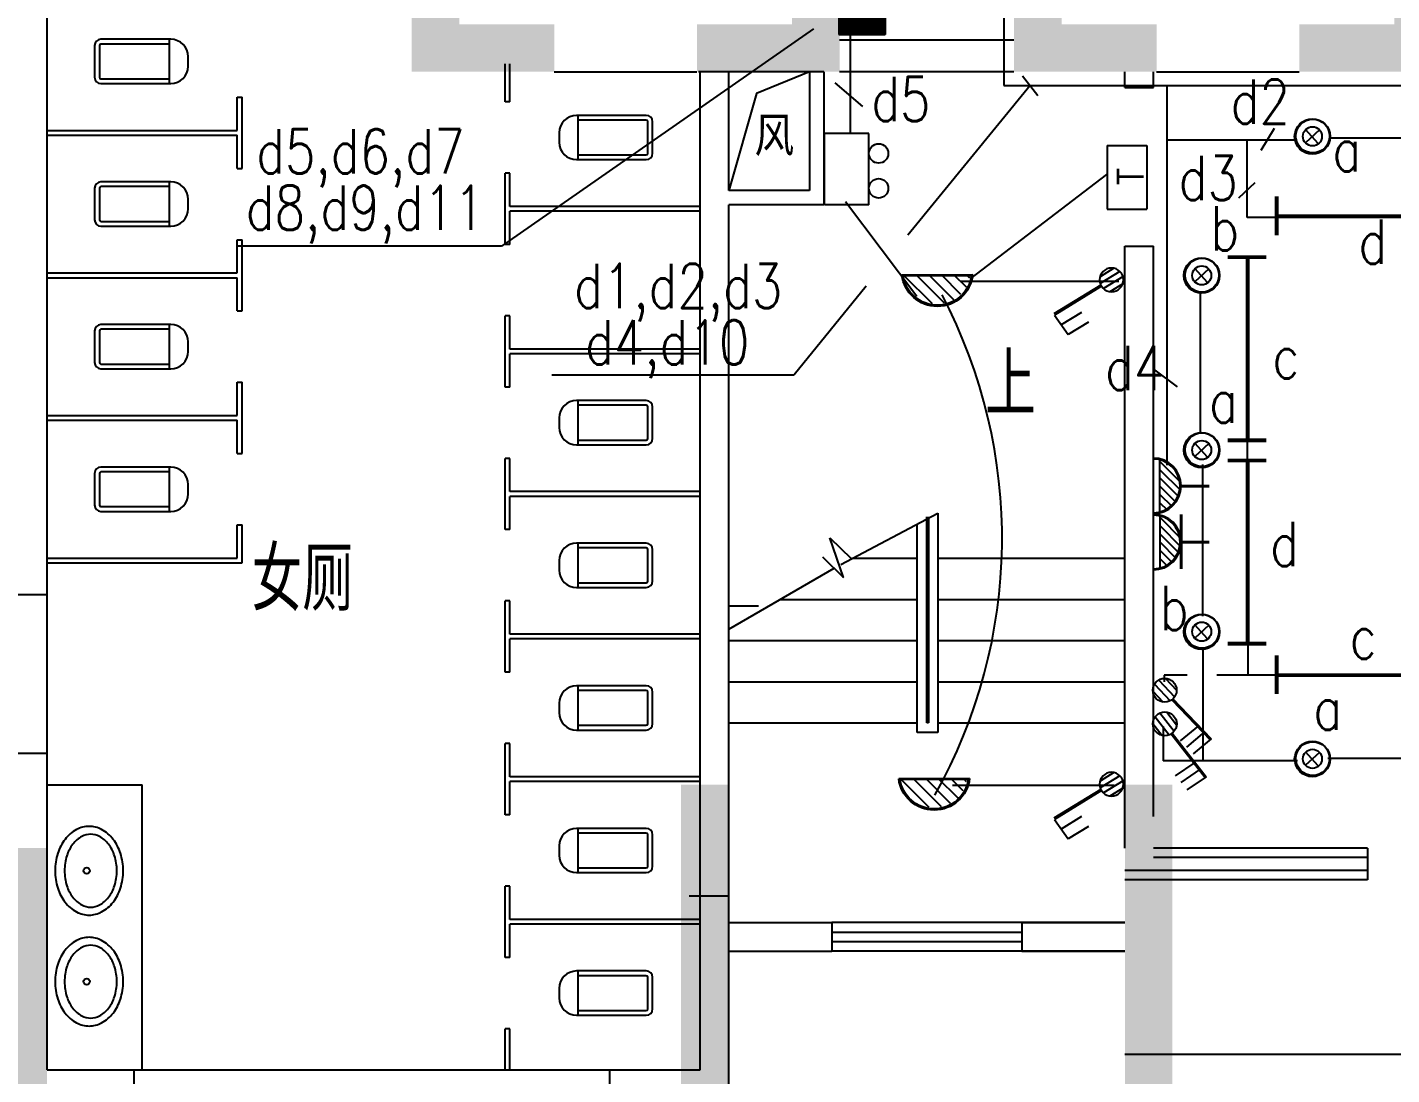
# Model space of a CAD drawing. Extents: x 3476 to 122276, y -94307 to -10307.
# Drawn here: x 40273 to 48881, y -41253 to -34642 of the extents above; entities that cross this region are included whole.
import ezdxf

# ---------------------------------------------------------------- set-up
doc = ezdxf.new("R2010")
doc.units = 0
doc.header["$LTSCALE"] = 1000
doc.header["$MEASUREMENT"] = 0
doc.linetypes.add('DASH', pattern=[0.35, 0.25, -0.1])
doc.layers.get('0').update_dxf_attribs({"linetype": 'CONTINUOUS'})
for name, color, linetype in [('D-1', 4, 'CONTINUOUS'), ('DJ', 4, 'CONTINUOUS'), ('KG1', 4, 'CONTINUOUS'), ('LVTRY', 7, 'CONTINUOUS'), ('STAIR', 7, 'CONTINUOUS'), ('WALL', 7, 'CONTINUOUS'), ('WINDOW', 7, 'CONTINUOUS'), ('WIRE', 1, 'CONTINUOUS'), ('文字', 7, 'CONTINUOUS'), ('柱', 252, 'CONTINUOUS'), ('空调位', 7, 'CONTINUOUS'), ('首层', 7, 'CONTINUOUS')]:
    doc.layers.add(name, color=color, linetype=linetype)
doc.styles.add('_HZTXT', font='txt.shx', dxfattribs={"width": 0.8, "bigfont": 'hztxt.shx'})
doc.styles.add('HZ', font='SIMPLEX.shx', dxfattribs={"width": 0.75, "bigfont": 'hztxt.shx'})
doc.styles.add('HZTXT', font='txt.shx', dxfattribs={"width": 0.5, "bigfont": 'hztxt.shx'})

# ---------------------------------------------------------------- blocks, each defined once
blk = doc.blocks.new('_LV3')
for points in [[(280, -265, 0.12431), (260, -185.8, 0.105707), (198, -113, 0.086941), (110.2, -67.1, 0.077137), (0, -50, 0.077137), (-110.2, -67.1, 0.086941), (-198, -113, 0.105707), (-260, -185.8, 0.12431), (-280, -265, 0.12431), (-260, -344.2, 0.105707), (-198, -417, 0.086941), (-110.2, -462.9, 0.077137), (0, -480, 0.077137), (110.2, -462.9, 0.086941), (198, -417, 0.105707), (260, -344.2, 0.12431)], [(230, -275, 0.12431), (216, -219.5, 0.105707), (167.5, -162.6, 0.086941), (95, -124.7, 0.077137), (0, -110, 0.077137), (-95, -124.7, 0.086941), (-167.5, -162.6, 0.105707), (-216, -219.5, 0.12431), (-230, -275, 0.12431), (-216, -330.5, 0.105707), (-167.5, -387.4, 0.086941), (-95, -425.3, 0.077137), (0, -440, 0.077137), (95, -425.3, 0.086941), (167.5, -387.4, 0.105707), (216, -330.5, 0.12431)]]:
    blk.add_lwpolyline(points, format="xyb", close=True)
blk.add_circle((0, -250), 20)
blk = doc.blocks.new('K2')
at = {"layer": 'D-1'}
for p, q in [((217.1, 592.7), (217.1, 350.4)), ((229, 592.7), (229, 350.4)), ((1373.1, 592.7), (1373.1, 350.4)), ((1385, 592.7), (1385, 350.4)), ((212.6, 481.5), (1385, 481.5)), ((212.6, 469.6), (1385, 469.6))]:
    blk.add_line(p, q, dxfattribs=at)
blk = doc.blocks.new('A$C6C1C6AEE')
at = {"layer": 'DJ', "rotation": 180}
blk.add_blockref('K2', (1385, 592.7), dxfattribs=at)
blk = doc.blocks.new('A$C43FB790F')
at = {"layer": 'D-1'}
for p, q in [((157.6, 153.4), (68, 72.4)), ((148.9, 68.3), (69.3, 156.4))]:
    blk.add_line(p, q, dxfattribs=at)
blk.add_circle((112.3, 112.9), 60.2, dxfattribs=at)
at = {"layer": 'KG1'}
for centre, radius in [((112, 112), 112), ((114.2, 114.5), 106.4)]:
    blk.add_circle(centre, radius, dxfattribs=at)
blk = doc.blocks.new('*X707')
at = {"color": 0}
for p, q in [((-273, -61), (-246, -34)), ((-244, -138), (-140, -34)), ((-198, -198), (-34, -34)), ((-138, -244), (71, -35)), ((-61, -273), (177, -35)), ((41, -277), (283, -36))]:
    blk.add_line(p, q, dxfattribs=at)
blk = doc.blocks.new('K2211')
for p, q in [((-2.94, -0.33), (2.94, -0.35)), ((-2.94, -0.43), (2.94, -0.45))]:
    blk.add_line(p, q)
for radius, start, end in [(2.96, 186.3827, 353.1593), (2.86, 186.615, 352.9271)]:
    blk.add_arc((0, 0), radius, start, end)
at = {"xscale": 0.0098684210526315, "yscale": 0.0098684210526315, "zscale": 0.0098684210526315}
blk.add_blockref('*X707', (0, 0), dxfattribs=at)
blk = doc.blocks.new('吸顶灯')
at = {"layer": 'DJ', "xscale": -76.03200000000001, "yscale": 76.03200000000001, "zscale": 76.03200000000001}
blk.add_blockref('K2211', (-108.6, 374.2), dxfattribs=at)
blk = doc.blocks.new('应急灯')
at = {"layer": 'DJ'}
for p, q in [((-42.4, 626.9), (-42.4, 177.7)), ((-42.4, 626.9), (238.4, 626.9)), ((238.4, 626.9), (238.4, 177.7)), ((-42.4, 177.7), (238.4, 177.7))]:
    blk.add_line(p, q, dxfattribs=at)
for centre in [(-103.4, 523.9), (-103.4, 303.6)]:
    blk.add_circle(centre, 61.2, dxfattribs=at)
blk = doc.blocks.new('*X715')
at = {"color": 0}
for p, q in [((-100, 254), (-4, 350)), ((-85, 198), (52, 335)), ((-49, 163), (87, 299)), ((9, 150), (100, 241))]:
    blk.add_line(p, q, dxfattribs=at)
blk = doc.blocks.new('K2361')
for p, q in [((0.63, 1.76), (3.86, 4.99)), ((0.7, 1.68), (3.94, 4.92)), ((3.94, 4.92), (5.24, 3.43))]:
    blk.add_line(p, q)
blk.add_circle((0, 0.99), 0.987)
at = {"xscale": 0.0098684210526315, "yscale": 0.0098684210526315, "zscale": 0.0098684210526315}
blk.add_blockref('*X715', (0, -1.48), dxfattribs=at)
blk = doc.blocks.new('开关E')
at = {"layer": 'DJ'}
for p, q in [((-199.2, 218.4), (-305.3, 112.3)), ((-149.6, 161.7), (-255.7, 55.6))]:
    blk.add_line(p, q, dxfattribs=at)
at = {"layer": 'DJ', "xscale": 76.142592, "yscale": 76.142592, "zscale": 76.142592, "rotation": 180}
blk.add_blockref('K2361', (93.5, 373.7), dxfattribs=at)
blk = doc.blocks.new('A$C6A941900')
at = {"layer": 'DJ'}
for p, q in [((749, 468), (0, 468)), ((0, 468), (0, 0)), ((749, 468), (749, 0)), ((749, 0), (0, 0))]:
    blk.add_line(p, q, dxfattribs=at)
at = {"layer": 'DJ', "style": 'HZ'}
blk.add_text('T', height=300, dxfattribs=at).set_placement((282, 38))
blk = doc.blocks.new('A$C31044D78')
at = {"layer": 'WIRE', "xscale": 0.5355, "yscale": 0.5355, "zscale": 0.5355}
blk.add_blockref('A$C6A941900', (0, 0), dxfattribs=at)
blk = doc.blocks.new('*X710')
at = {"color": 0}
for p, q in [((-263, -529), (-33, -299)), ((-229, -406), (-188, -365)), ((-175, -529), (53, -301)), ((-87, -529), (121, -321)), ((2, -529), (178, -353)), ((90, -529), (224, -394)), ((179, -529), (262, -445)), ((267, -529), (289, -507))]:
    blk.add_line(p, q, dxfattribs=at)
blk = doc.blocks.new('K2303')
for p, q in [((-0.03, -2.63), (-0.03, 0.03)), ((0.07, -2.63), (0.07, 0.03)), ((-2.57, -4.69), (2.62, -4.69))]:
    blk.add_line(p, q)
for radius in [2.66, 2.56]:
    blk.add_arc((0.02, -5.3), radius, 0, 180)
at = {"xscale": 0.00888157894736835, "yscale": 0.00888157894736835, "zscale": 0.00888157894736835}
blk.add_blockref('*X710', (0, 0), dxfattribs=at)
blk = doc.blocks.new('*X712')
at = {"color": 0}
for p, q in [((-263, -529), (-33, -299)), ((-229, -406), (-188, -365)), ((-175, -529), (53, -301)), ((-87, -529), (121, -321)), ((2, -529), (178, -353)), ((90, -529), (224, -394)), ((179, -529), (262, -445)), ((267, -529), (289, -507))]:
    blk.add_line(p, q, dxfattribs=at)
blk = doc.blocks.new('K2307')
for p, q in [((-0.03, -2.63), (-0.03, 0.03)), ((0.07, -2.63), (0.07, 0.03)), ((-2.62, -2.6), (2.57, -2.6)), ((-2.62, -2.7), (2.57, -2.7)), ((-2.57, -4.69), (2.62, -4.69))]:
    blk.add_line(p, q)
for radius in [2.66, 2.56]:
    blk.add_arc((0.02, -5.3), radius, 0, 180)
at = {"xscale": 0.00888157894736835, "yscale": 0.00888157894736835, "zscale": 0.00888157894736835}
blk.add_blockref('*X712', (0, 0), dxfattribs=at)
blk = doc.blocks.new('插座')
at = {"layer": 'DJ', "xscale": 66.096, "yscale": 66.096, "zscale": 66.096, "rotation": 270}
for name, p in [('K2303', (-175.4, 269.9)), ('K2307', (-174.7, -84.1))]:
    blk.add_blockref(name, p, dxfattribs=at)
blk = doc.blocks.new('*X743')
at = {"color": 0}
for p, q in [((42.1112, 32.9931), (42.3612, 33.2431)), ((42.1113, 32.9949), (42.3594, 33.2431)), ((42.1113, 32.9967), (42.3577, 33.2431)), ((42.1113, 32.9984), (42.3559, 33.2431)), ((42.1113, 33.0002), (42.3541, 33.2431)), ((42.1113, 33.002), (42.3524, 33.2431)), ((42.1113, 33.0037), (42.3506, 33.2431)), ((42.1113, 33.0055), (42.3488, 33.2431)), ((42.1113, 33.0073), (42.3471, 33.2431)), ((42.1113, 33.009), (42.3453, 33.2431)), ((42.1113, 33.0108), (42.3435, 33.2431)), ((42.1113, 33.0126), (42.3418, 33.2431)), ((42.1113, 33.0143), (42.34, 33.2431)), ((42.1113, 33.0161), (42.3382, 33.2431)), ((42.1113, 33.0179), (42.3365, 33.2431)), ((42.1113, 33.0196), (42.3347, 33.2431)), ((42.1113, 33.0214), (42.3329, 33.2431)), ((42.1113, 33.0232), (42.3312, 33.2431)), ((42.1113, 33.0249), (42.3294, 33.2431)), ((42.1113, 33.0267), (42.3276, 33.2431)), ((42.1113, 33.0285), (42.3259, 33.2431)), ((42.1113, 33.0303), (42.3241, 33.2431)), ((42.1113, 33.032), (42.3223, 33.2431)), ((42.1113, 33.0338), (42.3206, 33.2431)), ((42.1113, 33.0356), (42.3188, 33.2431)), ((42.1113, 33.0373), (42.317, 33.2431)), ((42.1113, 33.0391), (42.3153, 33.2431)), ((42.1113, 33.0409), (42.3135, 33.2431)), ((42.1113, 33.0426), (42.3117, 33.2431)), ((42.1113, 33.0444), (42.31, 33.2431)), ((42.1113, 33.0462), (42.3082, 33.2431)), ((42.1113, 33.0479), (42.3064, 33.2431)), ((42.1113, 33.0497), (42.3046, 33.2431)), ((42.1113, 33.0515), (42.3029, 33.2431)), ((42.1113, 33.0532), (42.3011, 33.2431)), ((42.1113, 33.055), (42.2993, 33.2431)), ((42.1113, 33.0568), (42.2976, 33.2431)), ((42.1113, 33.0585), (42.2958, 33.2431)), ((42.1113, 33.0603), (42.294, 33.2431)), ((42.1113, 33.0621), (42.2923, 33.2431)), ((42.1113, 33.0638), (42.2905, 33.2431)), ((42.1113, 33.0656), (42.2887, 33.2431)), ((42.1113, 33.0674), (42.287, 33.2431)), ((42.1113, 33.0691), (42.2852, 33.2431)), ((42.1113, 33.0709), (42.2834, 33.2431)), ((42.1113, 33.0727), (42.2817, 33.2431)), ((42.1113, 33.0744), (42.2799, 33.2431)), ((42.1113, 33.0762), (42.2781, 33.2431)), ((42.1113, 33.078), (42.2764, 33.2431)), ((42.1113, 33.0797), (42.2746, 33.2431)), ((42.1113, 33.0815), (42.2728, 33.2431)), ((42.1113, 33.0833), (42.2711, 33.2431)), ((42.1113, 33.0851), (42.2693, 33.2431)), ((42.1113, 33.0868), (42.2675, 33.2431)), ((42.1113, 33.0886), (42.2658, 33.2431)), ((42.1113, 33.0904), (42.264, 33.2431)), ((42.1113, 33.0921), (42.2622, 33.2431)), ((42.1113, 33.0939), (42.2605, 33.2431)), ((42.1113, 33.0957), (42.2587, 33.2431)), ((42.1113, 33.0974), (42.2569, 33.2431)), ((42.1113, 33.0992), (42.2552, 33.2431)), ((42.1113, 33.101), (42.2534, 33.2431)), ((42.1113, 33.1027), (42.2516, 33.2431)), ((42.1113, 33.1045), (42.2498, 33.2431)), ((42.1113, 33.1063), (42.2481, 33.2431)), ((42.1113, 33.108), (42.2463, 33.2431)), ((42.1113, 33.1098), (42.2445, 33.2431)), ((42.1113, 33.1116), (42.2428, 33.2431)), ((42.1113, 33.1133), (42.241, 33.2431)), ((42.1113, 33.1151), (42.2392, 33.2431)), ((42.1113, 33.1169), (42.2375, 33.2431)), ((42.1113, 33.1186), (42.2357, 33.2431)), ((42.1113, 33.1204), (42.2339, 33.2431)), ((42.1113, 33.1222), (42.2322, 33.2431)), ((42.1113, 33.1239), (42.2304, 33.2431)), ((42.1113, 33.1257), (42.2286, 33.2431)), ((42.1113, 33.1275), (42.2269, 33.2431)), ((42.1113, 33.1292), (42.2251, 33.2431)), ((42.1113, 33.131), (42.2233, 33.2431)), ((42.1113, 33.1328), (42.2216, 33.2431)), ((42.1113, 33.1346), (42.2198, 33.2431)), ((42.1113, 33.1363), (42.218, 33.2431)), ((42.1113, 33.1381), (42.2163, 33.2431)), ((42.1113, 33.1399), (42.2145, 33.2431)), ((42.1113, 33.1416), (42.2127, 33.2431)), ((42.1113, 33.1434), (42.211, 33.2431)), ((42.1113, 33.1452), (42.2092, 33.2431)), ((42.1113, 33.1469), (42.2074, 33.2431)), ((42.1113, 33.1487), (42.2057, 33.2431)), ((42.1113, 33.1505), (42.2039, 33.2431)), ((42.1113, 33.1522), (42.2021, 33.2431)), ((42.1113, 33.154), (42.2004, 33.2431)), ((42.1113, 33.1558), (42.1986, 33.2431)), ((42.1113, 33.1575), (42.1968, 33.2431)), ((42.1113, 33.1593), (42.195, 33.2431)), ((42.1113, 33.1611), (42.1933, 33.2431)), ((42.1113, 33.1628), (42.1915, 33.2431)), ((42.1113, 33.1646), (42.1897, 33.2431)), ((42.1113, 33.1664), (42.188, 33.2431)), ((42.1113, 33.1681), (42.1862, 33.2431)), ((42.1113, 33.1699), (42.1844, 33.2431)), ((42.1113, 33.1717), (42.1827, 33.2431)), ((42.1113, 33.1734), (42.1809, 33.2431)), ((42.1113, 33.1752), (42.1791, 33.2431)), ((42.1113, 33.177), (42.1774, 33.2431)), ((42.1113, 33.1787), (42.1756, 33.2431)), ((42.1113, 33.1805), (42.1738, 33.2431)), ((42.1113, 33.1823), (42.1721, 33.2431)), ((42.1113, 33.184), (42.1703, 33.2431)), ((42.1113, 33.1858), (42.1685, 33.2431)), ((42.1113, 33.1876), (42.1668, 33.2431)), ((42.1113, 33.1894), (42.165, 33.2431)), ((42.1113, 33.1911), (42.1632, 33.2431)), ((42.1113, 33.1929), (42.1615, 33.2431)), ((42.1113, 33.1947), (42.1597, 33.2431)), ((42.1113, 33.1964), (42.1579, 33.2431)), ((42.1113, 33.1982), (42.1562, 33.2431)), ((42.1113, 33.2), (42.1544, 33.2431)), ((42.1113, 33.2017), (42.1526, 33.2431)), ((42.1113, 33.2035), (42.1509, 33.2431)), ((42.1113, 33.2053), (42.1491, 33.2431)), ((42.1113, 33.207), (42.1473, 33.2431)), ((42.1113, 33.2088), (42.1455, 33.2431)), ((42.1113, 33.2106), (42.1438, 33.2431)), ((42.1113, 33.2123), (42.142, 33.2431)), ((42.1113, 33.2141), (42.1402, 33.2431)), ((42.1113, 33.2159), (42.1385, 33.2431)), ((42.1113, 33.2176), (42.1367, 33.2431)), ((42.1113, 33.2194), (42.1349, 33.2431)), ((42.1113, 33.2212), (42.1332, 33.2431)), ((42.1113, 33.2229), (42.1314, 33.2431)), ((42.1113, 33.2247), (42.1296, 33.2431)), ((42.1113, 33.2265), (42.1279, 33.2431)), ((42.1113, 33.2282), (42.1261, 33.2431)), ((42.1113, 33.23), (42.1243, 33.2431)), ((42.1113, 33.2318), (42.1226, 33.2431)), ((42.1113, 33.2335), (42.1208, 33.2431)), ((42.1113, 33.2353), (42.119, 33.2431)), ((42.1113, 33.2371), (42.1173, 33.2431)), ((42.1113, 33.2388), (42.1155, 33.2431)), ((42.1113, 33.2406), (42.1137, 33.2431)), ((42.1113, 33.2424), (42.112, 33.2431)), ((42.113, 32.9931), (42.363, 33.2431)), ((42.1148, 32.9931), (42.3648, 33.2431)), ((42.1165, 32.9931), (42.3665, 33.2431)), ((42.1183, 32.9931), (42.3683, 33.2431)), ((42.1201, 32.9931), (42.3701, 33.2431)), ((42.1218, 32.9931), (42.3718, 33.2431)), ((42.1236, 32.9931), (42.3736, 33.2431)), ((42.1254, 32.9931), (42.3754, 33.2431)), ((42.1271, 32.9931), (42.3771, 33.2431)), ((42.1289, 32.9931), (42.3789, 33.2431)), ((42.1307, 32.9931), (42.3807, 33.2431)), ((42.1324, 32.9931), (42.3824, 33.2431)), ((42.1342, 32.9931), (42.3842, 33.2431)), ((42.136, 32.9931), (42.386, 33.2431)), ((42.1377, 32.9931), (42.3877, 33.2431)), ((42.1395, 32.9931), (42.3895, 33.2431)), ((42.1413, 32.9931), (42.3913, 33.2431)), ((42.143, 32.9931), (42.393, 33.2431)), ((42.1448, 32.9931), (42.3948, 33.2431)), ((42.1466, 32.9931), (42.3966, 33.2431)), ((42.1483, 32.9931), (42.3983, 33.2431)), ((42.1501, 32.9931), (42.4001, 33.2431)), ((42.1519, 32.9931), (42.4019, 33.2431)), ((42.1536, 32.9931), (42.4036, 33.2431)), ((42.1554, 32.9931), (42.4054, 33.2431)), ((42.1572, 32.9931), (42.4072, 33.2431)), ((42.1589, 32.9931), (42.4089, 33.2431)), ((42.1607, 32.9931), (42.4107, 33.2431)), ((42.1625, 32.9931), (42.4125, 33.2431)), ((42.1643, 32.9931), (42.4143, 33.2431)), ((42.166, 32.9931), (42.416, 33.2431)), ((42.1678, 32.9931), (42.4178, 33.2431)), ((42.1696, 32.9931), (42.4196, 33.2431)), ((42.1713, 32.9931), (42.4213, 33.2431)), ((42.1731, 32.9931), (42.4231, 33.2431)), ((42.1749, 32.9931), (42.4249, 33.2431)), ((42.1766, 32.9931), (42.4266, 33.2431)), ((42.1784, 32.9931), (42.4284, 33.2431)), ((42.1802, 32.9931), (42.4302, 33.2431)), ((42.1819, 32.9931), (42.4319, 33.2431)), ((42.1837, 32.9931), (42.4337, 33.2431)), ((42.1855, 32.9931), (42.4355, 33.2431)), ((42.1872, 32.9931), (42.4372, 33.2431)), ((42.189, 32.9931), (42.439, 33.2431)), ((42.1908, 32.9931), (42.4408, 33.2431)), ((42.1925, 32.9931), (42.4425, 33.2431)), ((42.1943, 32.9931), (42.4443, 33.2431)), ((42.1961, 32.9931), (42.4461, 33.2431)), ((42.1978, 32.9931), (42.4478, 33.2431)), ((42.1996, 32.9931), (42.4496, 33.2431)), ((42.2014, 32.9931), (42.4514, 33.2431)), ((42.2031, 32.9931), (42.4531, 33.2431)), ((42.2049, 32.9931), (42.4549, 33.2431)), ((42.2067, 32.9931), (42.4567, 33.2431)), ((42.2084, 32.9931), (42.4584, 33.2431)), ((42.2102, 32.9931), (42.4602, 33.2431)), ((42.212, 32.9931), (42.462, 33.2431)), ((42.2137, 32.9931), (42.4637, 33.2431)), ((42.2155, 32.9931), (42.4655, 33.2431)), ((42.2173, 32.9931), (42.4673, 33.2431)), ((42.2191, 32.9931), (42.4691, 33.2431)), ((42.2208, 32.9931), (42.4708, 33.2431)), ((42.2226, 32.9931), (42.4726, 33.2431)), ((42.2244, 32.9931), (42.4744, 33.2431)), ((42.2261, 32.9931), (42.4761, 33.2431)), ((42.2279, 32.9931), (42.4779, 33.2431)), ((42.2297, 32.9931), (42.4797, 33.2431)), ((42.2314, 32.9931), (42.4814, 33.2431)), ((42.2332, 32.9931), (42.4832, 33.2431)), ((42.235, 32.9931), (42.485, 33.2431)), ((42.2367, 32.9931), (42.4867, 33.2431)), ((42.2385, 32.9931), (42.4885, 33.2431)), ((42.2403, 32.9931), (42.4903, 33.2431)), ((42.242, 32.9931), (42.492, 33.2431)), ((42.2438, 32.9931), (42.4938, 33.2431)), ((42.2456, 32.9931), (42.4956, 33.2431)), ((42.2473, 32.9931), (42.4973, 33.2431)), ((42.2491, 32.9931), (42.4991, 33.2431)), ((42.2509, 32.9931), (42.5009, 33.2431)), ((42.2526, 32.9931), (42.5026, 33.2431)), ((42.2544, 32.9931), (42.5044, 33.2431)), ((42.2562, 32.9931), (42.5062, 33.2431)), ((42.2579, 32.9931), (42.5079, 33.2431)), ((42.2597, 32.9931), (42.5097, 33.2431)), ((42.2615, 32.9931), (42.5113, 33.2429)), ((42.2632, 32.9931), (42.5113, 33.2411)), ((42.265, 32.9931), (42.5113, 33.2393)), ((42.2668, 32.9931), (42.5113, 33.2376)), ((42.2685, 32.9931), (42.5113, 33.2358)), ((42.2703, 32.9931), (42.5113, 33.234)), ((42.2721, 32.9931), (42.5113, 33.2323)), ((42.2739, 32.9931), (42.5113, 33.2305)), ((42.2756, 32.9931), (42.5113, 33.2287)), ((42.2774, 32.9931), (42.5113, 33.227)), ((42.2792, 32.9931), (42.5113, 33.2252)), ((42.2809, 32.9931), (42.5113, 33.2234)), ((42.2827, 32.9931), (42.5113, 33.2217)), ((42.2845, 32.9931), (42.5113, 33.2199)), ((42.2862, 32.9931), (42.5113, 33.2181)), ((42.288, 32.9931), (42.5113, 33.2164)), ((42.2898, 32.9931), (42.5113, 33.2146)), ((42.2915, 32.9931), (42.5113, 33.2128)), ((42.2933, 32.9931), (42.5113, 33.211)), ((42.2951, 32.9931), (42.5113, 33.2093)), ((42.2968, 32.9931), (42.5113, 33.2075)), ((42.2986, 32.9931), (42.5113, 33.2057)), ((42.3004, 32.9931), (42.5113, 33.204)), ((42.3021, 32.9931), (42.5113, 33.2022)), ((42.3039, 32.9931), (42.5113, 33.2004)), ((42.3057, 32.9931), (42.5113, 33.1987)), ((42.3074, 32.9931), (42.5113, 33.1969)), ((42.3092, 32.9931), (42.5113, 33.1951)), ((42.311, 32.9931), (42.5113, 33.1934)), ((42.3127, 32.9931), (42.5113, 33.1916)), ((42.3145, 32.9931), (42.5113, 33.1898)), ((42.3163, 32.9931), (42.5113, 33.1881)), ((42.318, 32.9931), (42.5113, 33.1863)), ((42.3198, 32.9931), (42.5113, 33.1845)), ((42.3216, 32.9931), (42.5113, 33.1828)), ((42.3233, 32.9931), (42.5113, 33.181)), ((42.3251, 32.9931), (42.5113, 33.1792)), ((42.3269, 32.9931), (42.5113, 33.1775)), ((42.3287, 32.9931), (42.5113, 33.1757)), ((42.3304, 32.9931), (42.5113, 33.1739)), ((42.3322, 32.9931), (42.5113, 33.1722)), ((42.334, 32.9931), (42.5113, 33.1704)), ((42.3357, 32.9931), (42.5113, 33.1686)), ((42.3375, 32.9931), (42.5113, 33.1669)), ((42.3393, 32.9931), (42.5113, 33.1651)), ((42.341, 32.9931), (42.5113, 33.1633)), ((42.3428, 32.9931), (42.5113, 33.1616)), ((42.3446, 32.9931), (42.5113, 33.1598)), ((42.3463, 32.9931), (42.5113, 33.158)), ((42.3481, 32.9931), (42.5113, 33.1562)), ((42.3499, 32.9931), (42.5113, 33.1545)), ((42.3516, 32.9931), (42.5113, 33.1527)), ((42.3534, 32.9931), (42.5113, 33.1509)), ((42.3552, 32.9931), (42.5113, 33.1492)), ((42.3569, 32.9931), (42.5113, 33.1474)), ((42.3587, 32.9931), (42.5113, 33.1456)), ((42.3605, 32.9931), (42.5113, 33.1439)), ((42.3622, 32.9931), (42.5113, 33.1421)), ((42.364, 32.9931), (42.5113, 33.1403)), ((42.3658, 32.9931), (42.5113, 33.1386)), ((42.3675, 32.9931), (42.5113, 33.1368)), ((42.3693, 32.9931), (42.5113, 33.135)), ((42.3711, 32.9931), (42.5113, 33.1333)), ((42.3728, 32.9931), (42.5113, 33.1315)), ((42.3746, 32.9931), (42.5113, 33.1297)), ((42.3764, 32.9931), (42.5113, 33.128)), ((42.3782, 32.9931), (42.5113, 33.1262)), ((42.3799, 32.9931), (42.5113, 33.1244)), ((42.3817, 32.9931), (42.5113, 33.1227)), ((42.3835, 32.9931), (42.5113, 33.1209)), ((42.3852, 32.9931), (42.5113, 33.1191)), ((42.387, 32.9931), (42.5113, 33.1174)), ((42.3888, 32.9931), (42.5113, 33.1156)), ((42.3905, 32.9931), (42.5113, 33.1138)), ((42.3923, 32.9931), (42.5113, 33.1121)), ((42.3941, 32.9931), (42.5113, 33.1103)), ((42.3958, 32.9931), (42.5113, 33.1085)), ((42.3976, 32.9931), (42.5113, 33.1068)), ((42.3994, 32.9931), (42.5113, 33.105)), ((42.4011, 32.9931), (42.5113, 33.1032)), ((42.4029, 32.9931), (42.5113, 33.1014)), ((42.4047, 32.9931), (42.5113, 33.0997)), ((42.4064, 32.9931), (42.5113, 33.0979)), ((42.4082, 32.9931), (42.5113, 33.0961)), ((42.41, 32.9931), (42.5113, 33.0944)), ((42.4117, 32.9931), (42.5113, 33.0926)), ((42.4135, 32.9931), (42.5113, 33.0908)), ((42.4153, 32.9931), (42.5113, 33.0891)), ((42.417, 32.9931), (42.5113, 33.0873)), ((42.4188, 32.9931), (42.5113, 33.0855)), ((42.4206, 32.9931), (42.5113, 33.0838)), ((42.4223, 32.9931), (42.5113, 33.082)), ((42.4241, 32.9931), (42.5113, 33.0802)), ((42.4259, 32.9931), (42.5113, 33.0785)), ((42.4276, 32.9931), (42.5113, 33.0767)), ((42.4294, 32.9931), (42.5113, 33.0749)), ((42.4312, 32.9931), (42.5113, 33.0732)), ((42.433, 32.9931), (42.5113, 33.0714)), ((42.4347, 32.9931), (42.5113, 33.0696)), ((42.4365, 32.9931), (42.5113, 33.0679)), ((42.4383, 32.9931), (42.5113, 33.0661)), ((42.44, 32.9931), (42.5113, 33.0643)), ((42.4418, 32.9931), (42.5113, 33.0626)), ((42.4436, 32.9931), (42.5113, 33.0608)), ((42.4453, 32.9931), (42.5113, 33.059)), ((42.4471, 32.9931), (42.5113, 33.0573)), ((42.4489, 32.9931), (42.5113, 33.0555)), ((42.4506, 32.9931), (42.5113, 33.0537)), ((42.4524, 32.9931), (42.5113, 33.0519)), ((42.4542, 32.9931), (42.5113, 33.0502)), ((42.4559, 32.9931), (42.5113, 33.0484)), ((42.4577, 32.9931), (42.5113, 33.0466)), ((42.4595, 32.9931), (42.5113, 33.0449)), ((42.4612, 32.9931), (42.5113, 33.0431)), ((42.463, 32.9931), (42.5113, 33.0413)), ((42.4648, 32.9931), (42.5113, 33.0396)), ((42.4665, 32.9931), (42.5113, 33.0378)), ((42.4683, 32.9931), (42.5113, 33.036)), ((42.4701, 32.9931), (42.5113, 33.0343)), ((42.4718, 32.9931), (42.5113, 33.0325)), ((42.4736, 32.9931), (42.5113, 33.0307)), ((42.4754, 32.9931), (42.5113, 33.029)), ((42.4771, 32.9931), (42.5113, 33.0272)), ((42.4789, 32.9931), (42.5113, 33.0254)), ((42.4807, 32.9931), (42.5113, 33.0237)), ((42.4824, 32.9931), (42.5113, 33.0219)), ((42.4842, 32.9931), (42.5113, 33.0201)), ((42.486, 32.9931), (42.5113, 33.0184)), ((42.4878, 32.9931), (42.5113, 33.0166)), ((42.4895, 32.9931), (42.5113, 33.0148)), ((42.4913, 32.9931), (42.5113, 33.0131)), ((42.4931, 32.9931), (42.5113, 33.0113)), ((42.4948, 32.9931), (42.5113, 33.0095)), ((42.4966, 32.9931), (42.5113, 33.0078)), ((42.4984, 32.9931), (42.5113, 33.006)), ((42.5001, 32.9931), (42.5113, 33.0042)), ((42.5019, 32.9931), (42.5113, 33.0025)), ((42.5037, 32.9931), (42.5113, 33.0007)), ((42.5054, 32.9931), (42.5113, 32.9989)), ((42.5072, 32.9931), (42.5113, 32.9971)), ((42.509, 32.9931), (42.5113, 32.9954))]:
    blk.add_line(p, q, dxfattribs=at)
blk = doc.blocks.new('A8')
at = {"layer": 'DJ'}
for p, q in [((390, -308), (1326, -308)), ((390, -308), (390, -893)), ((1326, -308), (1326, -893)), ((390, -893), (1326, -893))]:
    blk.add_line(p, q, dxfattribs=at)
blk.add_solid([(390, -893), (390, -308), (1326, -893), (1326, -308)], dxfattribs=at)
at = {"layer": 'DJ', "xscale": 2340, "yscale": 2340, "zscale": 2340}
blk.add_blockref('*X743', (-98150, -78097), dxfattribs=at)
blk = doc.blocks.new('配电箱')
at = {"layer": 'DJ', "xscale": 0.5, "yscale": 0.5, "zscale": 0.5, "rotation": 180}
blk.add_blockref('A8', (379.9, -625.6), dxfattribs=at)
blk = doc.blocks.new('A$C1B9A3380')
at = {"layer": 'WIRE', "xscale": -1, "rotation": 90}
blk.add_blockref('配电箱', (-178.9, 184.8), dxfattribs=at)
blk = doc.blocks.new('*X726')
at = {"color": 0}
for p, q in [((-100, 254), (-4, 350)), ((-85, 198), (52, 335)), ((-49, 163), (87, 299)), ((9, 150), (100, 241))]:
    blk.add_line(p, q, dxfattribs=at)
blk = doc.blocks.new('K2363')
for p, q in [((0.7, 1.68), (3.94, 4.92)), ((0.77, 1.61), (4.01, 4.85)), ((3.94, 4.92), (5.22, 3.46)), ((2.89, 3.85), (4.17, 2.38)), ((3.38, 4.36), (4.66, 2.9))]:
    blk.add_line(p, q)
blk.add_circle((0, 0.99), 0.987)
at = {"xscale": 0.0098684210526315, "yscale": 0.0098684210526315, "zscale": 0.0098684210526315}
blk.add_blockref('*X726', (0, -1.48), dxfattribs=at)
blk = doc.blocks.new('A$C7D561DB7')
at = {"layer": 'DJ', "xscale": 76.142592, "yscale": 76.142592, "zscale": 76.142592}
blk.add_blockref('K2363', (75.1, 0), dxfattribs=at)
blk = doc.blocks.new('A$C38657A69')
at = {"layer": 'WIRE', "xscale": -1, "rotation": 85.80993442873107}
blk.add_blockref('A$C7D561DB7', (401.2, 451.8), dxfattribs=at)
blk = doc.blocks.new('A$C306B6713')
at = {"layer": 'WIRE', "xscale": -1, "rotation": 346.7233342377823}
blk.add_blockref('A$C38657A69', (299.3, -23.9), dxfattribs=at)
blk = doc.blocks.new('A$C77591590')
at = {"layer": 'WIRE', "linetype": 'ByBlock', "xscale": -1, "rotation": 267.9023817639413}
blk.add_blockref('A$C306B6713', (-7.2, 15.6), dxfattribs=at)

msp = doc.modelspace()

# ---------------------------------------------------------------- hatches: boundary and pattern name
at = {"layer": '柱'}
h = msp.add_hatch(color=252, dxfattribs=at)
h.paths.add_polyline_path([(44398.2, -27222.8), (44698.2, -27222.8), (44698.2, -28222.8), (43398.2, -28222.8), (43398.2, -27922.8), (44398.2, -27922.8)])
h.paths.add_polyline_path([(28898.2, -21622.8), (28398.2, -21622.8), (28398.2, -24622.8), (28698.2, -24622.8), (28698.2, -21922.8), (28898.2, -21922.8)])
h.paths.add_polyline_path([(28398.2, -29222.8), (28698.2, -29222.8), (28698.2, -30722.8), (28898.2, -30722.8), (28898.2, -31022.8), (28398.2, -31022.8)])
h.paths.add_polyline_path([(34998.2, -34222.8), (35498.2, -34222.8), (35498.2, -36212.8), (35198.2, -36212.8), (35198.2, -34522.8), (34998.2, -34522.8)])
h.paths.add_polyline_path([(30998.2, -38922.8), (31298.2, -38922.8), (31298.2, -40622.8), (31648.2, -40622.8), (31648.2, -40922.8), (30998.2, -40922.8)])
h.paths.add_polyline_path([(31498.2, -35422.9), (30998.2, -35422.9), (30998.2, -37022.9), (31298.2, -37022.9), (31298.2, -35722.9), (31498.2, -35722.9)])
h.paths.add_polyline_path([(34198.2, -40622.8), (34198.2, -40922.8), (35598.2, -40922.8), (35598.2, -40622.8), (34998.2, -40622.8), (34998.2, -39922.8), (34698.2, -39922.8), (34698.2, -40622.8)])
h.paths.add_polyline_path([(40098.2, -39822.8), (40398.2, -39822.8), (40398.2, -41422.8), (40098.2, -41422.8)])
h.paths.add_polyline_path([(32098.2, -28472.8), (32798.2, -28472.8), (32798.2, -27772.8), (32098.2, -27772.8)])
h.paths.add_polyline_path([(32098.2, -31272.8), (32798.2, -31272.8), (32798.2, -30572.8), (32098.2, -30572.8)])
h.paths.add_polyline_path([(31798.2, -21622.8), (32598.2, -21622.8), (32598.2, -22922.8), (32598.2, -23122.8), (32298.2, -23122.8), (32298.2, -21922.8), (31798.2, -21922.8)])
h.paths.add_polyline_path([(40398.2, -34222.9), (40398.2, -34522.9), (38398.2, -34522.9), (38398.2, -34222.9)])
h.paths.add_polyline_path([(37898.2, -31272.8), (38598.2, -31272.8), (38598.2, -30572.8), (37898.2, -30572.8)])
h.paths.add_polyline_path([(37898.2, -28472.8), (38598.2, -28472.8), (38598.2, -27772.8), (37898.2, -27772.8)])
h.paths.add_polyline_path([(43498.2, -32622.8), (43498.2, -32322.8), (42698.2, -32322.8), (42698.2, -34922.8), (43598.2, -34922.8), (43598.2, -34622.8), (42998.2, -34622.8), (42998.2, -32622.8)])
h.paths.add_polyline_path([(42998.2, -32622.8), (42998.2, -34622.8)], flags=16)
h.paths.add_polyline_path([(38198.2, -24222.8), (38498.2, -24222.8), (38498.2, -21622.8), (38198.2, -21622.8)])
h.paths.add_polyline_path([(60098.2, -21622.8), (59298.2, -21622.8), (59298.2, -22922.8), (59298.2, -23122.8), (59598.2, -23122.8), (59598.2, -21922.8), (60098.2, -21922.8)])
h.paths.add_polyline_path([(59798.2, -28472.8), (59098.2, -28472.8), (59098.2, -27772.8), (59798.2, -27772.8)])
h.paths.add_polyline_path([(59798.2, -31272.8), (59098.2, -31272.8), (59098.2, -30572.8), (59798.2, -30572.8)])
h.paths.add_polyline_path([(56898.2, -34222.8), (56398.2, -34222.8), (56398.2, -36212.8), (56698.2, -36212.8), (56698.2, -34522.8), (56898.2, -34522.8)])
h.paths.add_polyline_path([(51798.2, -39822.8), (51498.2, -39822.8), (51498.2, -41422.8), (51798.2, -41422.8)])
h.paths.add_polyline_path([(47498.2, -39422.8), (47198.2, -39422.8), (47198.2, -41422.8), (47498.2, -41422.8)])
h.paths.add_polyline_path([(44398.2, -39422.8), (44698.2, -39422.8), (44698.2, -41422.8), (44398.2, -41422.8)])
h.paths.add_polyline_path([(57698.2, -40622.8), (57698.2, -40922.8), (56298.2, -40922.8), (56298.2, -40622.8), (56898.2, -40622.8), (56898.2, -39922.8), (57198.2, -39922.8), (57198.2, -40622.8)])
h.paths.add_polyline_path([(51498.2, -34222.9), (51498.2, -34522.9), (53498.2, -34522.9), (53498.2, -34222.9)])
h.paths.add_polyline_path([(47498.2, -27222.8), (47198.2, -27222.8), (47198.2, -28222.8), (48498.2, -28222.8), (48498.2, -27922.8), (47498.2, -27922.8)])
h.paths.add_polyline_path([(44598.2, -32622.8), (44598.2, -32322.8), (45398.2, -32322.8), (45398.2, -34922.8), (44498.2, -34922.8), (44498.2, -34622.8), (45098.2, -34622.8), (45098.2, -32622.8)])
h.paths.add_polyline_path([(47298.2, -32622.8), (47298.2, -32322.8), (46498.2, -32322.8), (46498.2, -34922.8), (47398.2, -34922.8), (47398.2, -34622.8), (46798.2, -34622.8), (46798.2, -32622.8)])
h.paths.add_polyline_path([(48898.2, -32622.8), (48898.2, -34622.8)], flags=16)
h.paths.add_polyline_path([(48398.2, -32622.8), (48398.2, -32322.8), (49198.2, -32322.8), (49198.2, -34922.8), (48298.2, -34922.8), (48298.2, -34622.8), (48898.2, -34622.8), (48898.2, -32622.8)])
h.paths.add_polyline_path([(44398.2, -23622.8), (44698.2, -23622.8), (44698.2, -21622.8), (44398.2, -21622.8)])
h.paths.add_polyline_path([(47498.2, -23622.8), (47198.2, -23622.8), (47198.2, -21622.8), (47498.2, -21622.8)])
h.paths.add_polyline_path([(53998.2, -31272.8), (53298.2, -31272.8), (53298.2, -30572.8), (53998.2, -30572.8)])
h.paths.add_polyline_path([(53998.2, -28472.8), (53298.2, -28472.8), (53298.2, -27772.8), (53998.2, -27772.8)])
h.paths.add_polyline_path([(53698.2, -24222.8), (53398.2, -24222.8), (53398.2, -21622.8), (53698.2, -21622.8)])
h.paths.add_polyline_path([(60898.2, -38922.8), (60598.2, -38922.8), (60598.2, -40622.8), (60248.2, -40622.8), (60248.2, -40922.8), (60898.2, -40922.8)])
h.paths.add_polyline_path([(60398.2, -35422.9), (60898.2, -35422.9), (60898.2, -37022.9), (60598.2, -37022.9), (60598.2, -35722.9), (60398.2, -35722.9)])
h.paths.add_polyline_path([(62998.2, -21622.8), (63498.2, -21622.8), (63498.2, -24622.8), (63198.2, -24622.8), (63198.2, -21922.8), (62998.2, -21922.8)])
h.paths.add_polyline_path([(63498.2, -29222.8), (63198.2, -29222.8), (63198.2, -30722.8), (62998.2, -30722.8), (62998.2, -31022.8), (63498.2, -31022.8)])
edge = h.paths.add_edge_path()
edge.add_line((25932.4, -21622.8), (64529, -21622.8))
edge = h.paths.add_edge_path()
edge.add_line((63498.2, -43727.8), (63498.2, -17431.9))

# ---------------------------------------------------------------- linework, layer by layer
at = {"color": 251}
for p, q in [((40698.2, -34758.1), (40698.2, -34957.6)), ((40728.2, -34758.1), (40728.2, -34957.6)), ((41177.9, -34718.1), (40738.2, -34718.1)), ((41167.9, -34748.1), (40738.2, -34748.1)), ((41167.9, -34718.1), (41167.9, -34997.6)), ((41287.9, -34887.6), (41287.9, -34828.1)), ((40738.2, -34967.6), (41167.9, -34967.6)), ((40738.2, -34997.6), (41177.9, -34997.6)), ((44178.2, -35198.1), (43738.6, -35198.1)), ((43748.6, -35477.6), (43748.6, -35198.1)), ((44178.2, -35228.1), (43748.6, -35228.1)), ((44188.2, -35437.6), (44188.2, -35238.1)), ((44218.2, -35437.6), (44218.2, -35238.1)), ((43628.6, -35308.1), (43628.6, -35367.6)), ((43748.6, -35447.6), (44178.2, -35447.6)), ((43738.6, -35477.6), (44178.2, -35477.6)), ((41177.9, -35618.1), (40738.2, -35618.1)), ((41167.9, -35618.1), (41167.9, -35897.6)), ((40698.2, -35658.1), (40698.2, -35857.6)), ((40728.2, -35658.1), (40728.2, -35857.6)), ((41167.9, -35648.1), (40738.2, -35648.1)), ((41287.9, -35787.6), (41287.9, -35728.1)), ((40738.2, -35867.6), (41167.9, -35867.6)), ((40738.2, -35897.6), (41177.9, -35897.6)), ((40698.2, -36558.1), (40698.2, -36757.6)), ((40728.2, -36558.1), (40728.2, -36757.6)), ((41177.9, -36518.1), (40738.2, -36518.1)), ((41167.9, -36548.1), (40738.2, -36548.1)), ((41167.9, -36518.1), (41167.9, -36797.6)), ((41287.9, -36687.6), (41287.9, -36628.1)), ((40738.2, -36767.6), (41167.9, -36767.6)), ((40738.2, -36797.6), (41177.9, -36797.6)), ((44178.2, -36998.1), (43738.6, -36998.1)), ((43748.6, -37277.6), (43748.6, -36998.1)), ((44178.2, -37028.1), (43748.6, -37028.1)), ((44188.2, -37237.6), (44188.2, -37038.1)), ((44218.2, -37237.6), (44218.2, -37038.1)), ((43628.6, -37108.1), (43628.6, -37167.6)), ((43748.6, -37247.6), (44178.2, -37247.6)), ((43738.6, -37277.6), (44178.2, -37277.6)), ((41177.9, -37418.1), (40738.2, -37418.1)), ((41167.9, -37418.1), (41167.9, -37697.6)), ((40698.2, -37458.1), (40698.2, -37657.6)), ((40728.2, -37458.1), (40728.2, -37657.6)), ((41167.9, -37448.1), (40738.2, -37448.1)), ((41287.9, -37587.6), (41287.9, -37528.1)), ((40738.2, -37667.6), (41167.9, -37667.6)), ((40738.2, -37697.6), (41177.9, -37697.6)), ((44178.2, -37898.1), (43738.6, -37898.1)), ((43748.6, -38177.6), (43748.6, -37898.1)), ((44178.2, -37928.1), (43748.6, -37928.1)), ((44188.2, -38137.6), (44188.2, -37938.1)), ((44218.2, -38137.6), (44218.2, -37938.1)), ((43628.6, -38008.1), (43628.6, -38067.6)), ((43738.6, -38177.6), (44178.2, -38177.6)), ((43748.6, -38147.6), (44178.2, -38147.6)), ((44178.2, -38798.1), (43738.6, -38798.1)), ((43748.6, -39077.6), (43748.6, -38798.1)), ((43628.6, -38908.1), (43628.6, -38967.6)), ((44178.2, -38828.1), (43748.6, -38828.1)), ((44188.2, -39037.6), (44188.2, -38838.1)), ((44218.2, -39037.6), (44218.2, -38838.1)), ((43738.6, -39077.6), (44178.2, -39077.6)), ((43748.6, -39047.6), (44178.2, -39047.6)), ((44178.2, -39698.1), (43738.6, -39698.1)), ((43748.6, -39977.6), (43748.6, -39698.1)), ((44178.2, -39728.1), (43748.6, -39728.1)), ((44188.2, -39937.6), (44188.2, -39738.1)), ((44218.2, -39937.6), (44218.2, -39738.1)), ((43628.6, -39808.1), (43628.6, -39867.6)), ((43738.6, -39977.6), (44178.2, -39977.6)), ((43748.6, -39947.6), (44178.2, -39947.6)), ((44178.2, -40598.1), (43738.6, -40598.1)), ((43748.6, -40877.6), (43748.6, -40598.1)), ((44178.2, -40628.1), (43748.6, -40628.1)), ((43628.6, -40708.1), (43628.6, -40767.6)), ((44188.2, -40837.6), (44188.2, -40638.1)), ((44218.2, -40837.6), (44218.2, -40638.1)), ((43738.6, -40877.6), (44178.2, -40877.6)), ((43748.6, -40847.6), (44178.2, -40847.6))]:
    msp.add_line(p, q, dxfattribs=at)
for p, q in [((46548.2, -40292.9), (45348.2, -40292.9)), ((45348.2, -40352.9), (46548.2, -40352.9)), ((45348.2, -40412.9), (46548.2, -40412.9)), ((46548.2, -40472.9), (45348.2, -40472.9))]:
    msp.add_line(p, q)
at = {"linetype": 'DASH'}
for p, q in [((40948.2, -41422.8), (40948.2, -41222.8)), ((43948.2, -41422.8), (43948.2, -41222.8))]:
    msp.add_line(p, q, dxfattribs=at)
at = {"color": 251}
for centre, radius, start, end in [((40738.2, -34758.1), 40, 90, 180), ((40738.2, -34758.1), 10, 90, 180), ((41177.9, -34828.1), 110, 0, 90), ((41177.9, -34887.6), 110, 270, 0), ((40738.2, -34957.6), 40, 180, 270), ((40738.2, -34957.6), 10, 180, 270), ((43738.6, -35308.1), 110, 90, 180), ((44178.2, -35238.1), 40, 0, 90), ((44178.2, -35238.1), 10, 0, 90), ((43738.6, -35367.6), 110, 180, 270), ((44178.2, -35437.6), 10, 270, 0), ((44178.2, -35437.6), 40, 270, 0), ((40738.2, -35658.1), 40, 90, 180), ((41177.9, -35728.1), 110, 0, 90), ((40738.2, -35658.1), 10, 90, 180), ((41177.9, -35787.6), 110, 270, 0), ((40738.2, -35857.6), 40, 180, 270), ((40738.2, -35857.6), 10, 180, 270), ((40738.2, -36558.1), 40, 90, 180), ((40738.2, -36558.1), 10, 90, 180), ((41177.9, -36628.1), 110, 0, 90), ((41177.9, -36687.6), 110, 270, 0), ((40738.2, -36757.6), 40, 180, 270), ((40738.2, -36757.6), 10, 180, 270), ((43738.6, -37108.1), 110, 90, 180), ((44178.2, -37038.1), 40, 0, 90), ((44178.2, -37038.1), 10, 0, 90), ((43738.6, -37167.6), 110, 180, 270), ((44178.2, -37237.6), 10, 270, 0), ((44178.2, -37237.6), 40, 270, 0), ((40738.2, -37458.1), 40, 90, 180), ((41177.9, -37528.1), 110, 0, 90), ((40738.2, -37458.1), 10, 90, 180), ((41177.9, -37587.6), 110, 270, 0), ((40738.2, -37657.6), 40, 180, 270), ((40738.2, -37657.6), 10, 180, 270), ((43738.6, -38008.1), 110, 90, 180), ((44178.2, -37938.1), 40, 0, 90), ((44178.2, -37938.1), 10, 0, 90), ((43738.6, -38067.6), 110, 180, 270), ((44178.2, -38137.6), 10, 270, 0), ((44178.2, -38137.6), 40, 270, 0), ((43738.6, -38908.1), 110, 90, 180), ((44178.2, -38838.1), 40, 0, 90), ((44178.2, -38838.1), 10, 0, 90), ((43738.6, -38967.6), 110, 180, 270), ((44178.2, -39037.6), 10, 270, 0), ((44178.2, -39037.6), 40, 270, 0), ((43738.6, -39808.1), 110, 90, 180), ((44178.2, -39738.1), 40, 0, 90), ((44178.2, -39738.1), 10, 0, 90), ((43738.6, -39867.6), 110, 180, 270), ((44178.2, -39937.6), 10, 270, 0), ((44178.2, -39937.6), 40, 270, 0), ((43738.6, -40708.1), 110, 90, 180), ((44178.2, -40638.1), 40, 0, 90), ((44178.2, -40638.1), 10, 0, 90), ((43738.6, -40767.6), 110, 180, 270), ((44178.2, -40837.6), 10, 270, 0), ((44178.2, -40837.6), 40, 270, 0)]:
    msp.add_arc(centre, radius, start, end, dxfattribs=at)
at = {"layer": 'DJ'}
for p, q in [((45234.4, -34651.5), (43264, -36023.8)), ((45545.7, -35142.4), (45370.6, -34991.8)), ((46599.7, -35010.6), (45829.3, -35955.2)), ((46552.2, -34949.1), (46648.5, -35072.6)), ((48140.5, -35280.5), (48056.6, -35420.1)), ((48018.8, -35623.9), (47913.9, -35720.8)), ((43264, -36023.8), (41599.6, -36023.8)), ((45566.7, -36277), (45111.7, -36834.9)), ((43582.3, -36834.9), (45111.7, -36834.9)), ((47386.2, -36806.3), (47528.7, -36910.7))]:
    msp.add_line(p, q, dxfattribs=at)
at = {"layer": 'LVTRY'}
for p, q in [((43288.2, -35112.8), (43288.2, -34872.8)), ((43318.2, -35112.8), (43318.2, -34872.8)), ((41598.2, -35292.8), (41598.2, -35082.8)), ((41598.2, -35082.8), (41628.2, -35082.8)), ((41628.2, -35532.8), (41628.2, -35082.8)), ((43318.2, -35112.8), (43288.2, -35112.8)), ((40398.2, -35292.8), (41598.2, -35292.8)), ((40398.2, -35322.8), (41598.2, -35322.8)), ((41598.2, -35532.8), (41598.2, -35322.8)), ((41598.2, -35532.8), (41628.2, -35532.8)), ((43288.2, -36012.8), (43288.2, -35562.8)), ((43318.2, -35562.8), (43288.2, -35562.8)), ((43318.2, -35772.8), (43318.2, -35562.8)), ((44518.2, -35772.8), (43318.2, -35772.8)), ((44518.2, -35802.8), (43318.2, -35802.8)), ((43318.2, -36012.8), (43318.2, -35802.8)), ((41598.2, -36192.8), (41598.2, -35982.8)), ((41598.2, -35982.8), (41628.2, -35982.8)), ((41628.2, -36432.8), (41628.2, -35982.8)), ((43318.2, -36012.8), (43288.2, -36012.8)), ((40398.2, -36192.8), (41598.2, -36192.8)), ((40398.2, -36222.8), (41598.2, -36222.8)), ((41598.2, -36432.8), (41598.2, -36222.8)), ((41598.2, -36432.8), (41628.2, -36432.8)), ((43288.2, -36912.8), (43288.2, -36462.8)), ((43318.2, -36462.8), (43288.2, -36462.8)), ((43318.2, -36672.8), (43318.2, -36462.8)), ((44518.2, -36672.8), (43318.2, -36672.8)), ((44518.2, -36702.8), (43318.2, -36702.8)), ((43318.2, -36912.8), (43318.2, -36702.8)), ((41598.2, -37092.8), (41598.2, -36882.8)), ((41598.2, -36882.8), (41628.2, -36882.8)), ((41628.2, -37332.8), (41628.2, -36882.8)), ((43318.2, -36912.8), (43288.2, -36912.8)), ((40398.2, -37092.8), (41598.2, -37092.8)), ((40398.2, -37122.8), (41598.2, -37122.8)), ((41598.2, -37332.8), (41598.2, -37122.8)), ((41598.2, -37332.8), (41628.2, -37332.8)), ((43288.2, -37812.8), (43288.2, -37362.8)), ((43318.2, -37362.8), (43288.2, -37362.8)), ((43318.2, -37572.8), (43318.2, -37362.8)), ((44518.2, -37572.8), (43318.2, -37572.8)), ((44518.2, -37602.8), (43318.2, -37602.8)), ((43318.2, -37812.8), (43318.2, -37602.8)), ((41598.2, -37992.8), (41598.2, -37782.8)), ((41598.2, -37782.8), (41628.2, -37782.8)), ((41628.2, -38022.8), (41628.2, -37782.8)), ((43318.2, -37812.8), (43288.2, -37812.8)), ((40398.2, -37992.8), (41598.2, -37992.8)), ((40398.2, -38022.8), (41628.2, -38022.8)), ((43288.2, -38712.8), (43288.2, -38262.8)), ((43318.2, -38262.8), (43288.2, -38262.8)), ((43318.2, -38472.8), (43318.2, -38262.8)), ((44518.2, -38472.8), (43318.2, -38472.8)), ((44518.2, -38502.8), (43318.2, -38502.8)), ((43318.2, -38712.8), (43318.2, -38502.8)), ((43318.2, -38712.8), (43288.2, -38712.8)), ((43288.2, -39612.8), (43288.2, -39162.8)), ((43318.2, -39162.8), (43288.2, -39162.8)), ((43318.2, -39372.8), (43318.2, -39162.8)), ((40398.2, -39422.8), (40998.2, -39422.8)), ((40998.2, -41222.8), (40998.2, -39422.8)), ((44518.2, -39372.8), (43318.2, -39372.8)), ((44518.2, -39402.8), (43318.2, -39402.8)), ((43318.2, -39612.8), (43318.2, -39402.8)), ((43318.2, -39612.8), (43288.2, -39612.8)), ((43288.2, -40512.8), (43288.2, -40062.8)), ((43318.2, -40062.8), (43288.2, -40062.8)), ((43318.2, -40272.8), (43318.2, -40062.8)), ((44518.2, -40272.8), (43318.2, -40272.8)), ((44518.2, -40302.8), (43318.2, -40302.8)), ((43318.2, -40512.8), (43318.2, -40302.8)), ((43318.2, -40512.8), (43288.2, -40512.8)), ((43288.2, -41222.8), (43288.2, -40962.8)), ((43318.2, -40962.8), (43288.2, -40962.8)), ((43318.2, -41222.8), (43318.2, -40962.8))]:
    msp.add_line(p, q, dxfattribs=at)
at = {"layer": 'STAIR'}
for p, q in [((45405.2, -38032.9), (46018.2, -37707.8)), ((45888.2, -39092.9), (45888.2, -37782.9)), ((45948.2, -39032.9), (45948.2, -37732.9)), ((45958.2, -37732.9), (45958.2, -39032.9)), ((46018.2, -37707.8), (46018.2, -39092.9)), ((45423.6, -38114.7), (45336.9, -37864.5)), ((45336.9, -37864.5), (45470.2, -37995.4)), ((45290.3, -37983.8), (45423.6, -38114.7)), ((45474.5, -37992.9), (45888.2, -37992.9)), ((46018.2, -37992.9), (47198.2, -37992.9)), ((44698.2, -38441.1), (45364.3, -38056.5)), ((40398.2, -39222.8), (40398.2, -38222.8)), ((44698.2, -38292.8), (44885.5, -38292.8)), ((45024.2, -38252.9), (45888.2, -38252.9)), ((46018.2, -38252.9), (47198.2, -38252.9)), ((44698.2, -38512.9), (45888.2, -38512.9)), ((46018.2, -38512.9), (47198.2, -38512.9)), ((44698.2, -38772.9), (45888.2, -38772.9)), ((46018.2, -38772.9), (47198.2, -38772.9)), ((44698.2, -39032.9), (45888.2, -39032.9)), ((45958.2, -39032.9), (45948.2, -39032.9)), ((46018.2, -39032.9), (47198.2, -39032.9)), ((46018.2, -39092.9), (45888.2, -39092.9))]:
    msp.add_line(p, q, dxfattribs=at)
at = {"layer": 'WALL'}
for p, q in [((40398.2, -38222.8), (40398.2, -34422.8)), ((46498.2, -34722.8), (45398.2, -34722.8)), ((43598.2, -34922.8), (44498.2, -34922.8)), ((43598.2, -34922.9), (44498.2, -34922.9)), ((44698.2, -34922.8), (44508.2, -34922.8)), ((45298.2, -34922.9), (44508.2, -34922.9)), ((45298.2, -34922.9), (44508.2, -34922.9)), ((44698.2, -34922.9), (44508.2, -34922.9)), ((44518.2, -41222.8), (44518.2, -34922.8)), ((44518.2, -41222.8), (44518.2, -34922.9)), ((44698.2, -35672.8), (44698.2, -34922.8)), ((44698.2, -35672.8), (44698.2, -34922.8)), ((44698.2, -35672.9), (44698.2, -34922.9)), ((44698.2, -35672.9), (44698.2, -34922.9)), ((45208.2, -34922.9), (45208.2, -35672.9)), ((45208.2, -34922.9), (45208.2, -35672.9)), ((45298.2, -34922.9), (45298.2, -35762.9)), ((45298.2, -34922.9), (45298.2, -35762.9)), ((46498.2, -34922.8), (45398.2, -34922.8)), ((47198.2, -35022.8), (47198.2, -34922.8)), ((47378.2, -35022.8), (47378.2, -34922.9)), ((47398.2, -34922.9), (48298.2, -34922.9)), ((47198.2, -35022.8), (47378.2, -35022.8)), ((45208.2, -35672.9), (44698.2, -35672.9)), ((45208.2, -35672.9), (44698.2, -35672.9)), ((44698.2, -41422.8), (44698.2, -35762.8)), ((45298.2, -35762.9), (44698.2, -35762.9)), ((45298.2, -35762.9), (44698.2, -35762.9)), ((44698.2, -40292.9), (44698.2, -35762.9)), ((47198.2, -39822.9), (47198.2, -36022.8)), ((47198.2, -36022.8), (47378.2, -36022.8)), ((47378.2, -39622.9), (47378.2, -36022.8)), ((40198.2, -38222.8), (40398.2, -38222.8)), ((40198.2, -39222.8), (40398.2, -39222.8)), ((40398.2, -41222.8), (40398.2, -39222.8)), ((44698.2, -40292.9), (45348.2, -40292.9)), ((45348.2, -40292.9), (45348.2, -40472.9)), ((46548.2, -40292.9), (46548.2, -40472.9)), ((47198.2, -40292.9), (46548.2, -40292.9)), ((46548.2, -40292.9), (47198.2, -40292.9)), ((46548.2, -40292.9), (46548.2, -40472.9)), ((47198.2, -40292.9), (46698.2, -40292.9)), ((44698.2, -40472.9), (45348.2, -40472.9)), ((47198.2, -40472.9), (46548.2, -40472.9)), ((46548.2, -40472.9), (47198.2, -40472.9)), ((47198.2, -40472.9), (46698.2, -40472.9)), ((40398.2, -41222.8), (44518.2, -41222.8))]:
    msp.add_line(p, q, dxfattribs=at)
at = {"layer": 'WINDOW'}
for p, q in [((48729.2, -39822.9), (47378.2, -39822.9)), ((48729.2, -39822.9), (48729.2, -40022.9)), ((48729.2, -39882.9), (47378.2, -39882.9)), ((48729.2, -39962.9), (47198.2, -39962.9)), ((48729.2, -40022.9), (47198.2, -40022.9))]:
    msp.add_line(p, q, dxfattribs=at)
at = {"layer": 'WIRE'}
for p, q in [((46434.3, -33558.3), (46434.3, -35010.6)), ((45463.8, -34678.7), (45463.8, -35305.1)), ((46434.3, -35010.6), (51408.6, -35010.6)), ((47462.2, -35010.6), (47462.2, -37406)), ((48283.9, -35353.9), (47462.2, -35353.9)), ((47969.4, -35843.4), (47969.4, -35353.9)), ((49335.6, -35342), (48486, -35342)), ((47081.7, -35570.4), (46224.6, -36228.5)), ((45884.9, -36340.8), (45436.2, -35743.9)), ((48150.5, -35843.4), (47969.4, -35843.4)), ((47159.7, -36246.3), (46159, -36246.3)), ((47675.1, -37201.2), (47675.1, -36310.8)), ((47969.4, -37243.4), (47969.4, -37367.2)), ((47686.6, -37402.5), (47686.6, -38359.2)), ((47689.1, -38558.8), (47689.1, -39271.7)), ((47973.3, -38525.5), (47973.3, -38730.1)), ((47445.7, -38730.1), (47445.7, -38773.6)), ((47591, -38730.1), (47445.7, -38730.1)), ((47973.3, -38730.1), (47777.6, -38730.1)), ((48167.3, -38730.1), (47973.3, -38730.1)), ((47439.7, -39055), (47439.7, -39271.7)), ((48286.8, -39271.7), (47439.7, -39271.7)), ((49337.3, -39257.9), (48478.6, -39257.9)), ((47130.6, -39427.3), (46110.1, -39427.3))]:
    msp.add_line(p, q, dxfattribs=at)
msp.add_arc((43115.7, -37867.1), 3307.4, 330.64618, 27.69643, dxfattribs=at)
at = {"layer": '空调位'}
msp.add_lwpolyline([(45208.2, -34922.9), (44873.5, -35059.3), (44698.2, -35672.9)], dxfattribs=at)
msp.add_lwpolyline([(45208.2, -34922.9), (44873.5, -35059.3), (44698.2, -35672.9)], dxfattribs=at)
at = {"layer": '首层'}
for p, q in [((44448.2, -40122.8), (44698.2, -40122.8)), ((44448.2, -40122.9), (44698.2, -40122.9)), ((47198.2, -41122.9), (51498.2, -41122.9))]:
    msp.add_line(p, q, dxfattribs=at)

# ---------------------------------------------------------------- block references
at = {"layer": 'LVTRY', "rotation": 90.00000000002574}
for p in [(40398.2, -39965.5), (40398.2, -40665.5)]:
    msp.add_blockref('_LV3', p, dxfattribs=at)
at = {"layer": 'WALL', "rotation": 180}
msp.add_blockref('A$C1B9A3380', (45686.2, -34220.2), dxfattribs=at)
at = {"layer": 'WALL', "xscale": -1}
for p, rotation in [((47415.6, -39249.1), 275.7053953092211), ((47374.4, -39455.1), 270)]:
    msp.add_blockref('A$C77591590', p, dxfattribs=dict(at, rotation=rotation))
at = {"layer": 'WIRE'}
for name, p in [('A$C43FB790F', (48269, -35443.4)), ('A$C6C1C6AEE', (48150.1, -35953.3)), ('A$C43FB790F', (47570.5, -36321.1)), ('吸顶灯', (46123.2, -36553.3)), ('A$C43FB790F', (47570.5, -37423.2)), ('插座', (47902.7, -37805.3)), ('A$C43FB790F', (47570.5, -38569.5)), ('A$C6C1C6AEE', (48150.1, -38849.5)), ('A$C43FB790F', (48269, -39372)), ('吸顶灯', (46103.1, -39732))]:
    msp.add_blockref(name, p, dxfattribs=at)
for name, p, rotation in [('应急灯', (45540.9, -35134.9), 180), ('A$C31044D78', (47336.6, -35789.9), 90), ('A$C6C1C6AEE', (48089.2, -37256.2), 89.99999999999999), ('A$C6C1C6AEE', (48089.2, -38539.5), 89.99999999999999)]:
    msp.add_blockref(name, p, dxfattribs=dict(at, rotation=rotation))
at = {"layer": 'WIRE', "xscale": -1, "rotation": 256.5600757593132}
for p in [(46801.9, -36258.2), (46801.9, -39441.1)]:
    msp.add_blockref('开关E', p, dxfattribs=at)

# ---------------------------------------------------------------- texts
at = {"layer": 'DJ', "style": '_HZTXT', "width": 0.8}
for s, p in [('d5', (45597.3, -35235.6)), ('d2', (47864.5, -35251.2)), ('d5,d6,d7', (41717.2, -35565.4)), ('a', (48507.1, -35551.5)), ('d3', (47536.4, -35733.1)), ('d8,d9,d11', (41651.2, -35921.1)), ('b', (47737.3, -36051.8)), ('d', (48671.3, -36135.3)), ('d1,d2,d3', (43721.9, -36414.5)), ('d4,d10', (43791.4, -36771.3)), ('d4', (47072.5, -36931.8)), ('c', (48127.6, -36859.5)), ('a', (47728.9, -37138)), ('d', (48113.7, -38043.3)), ('b', (47418.8, -38446.5)), ('c', (48615.5, -38628.2)), ('a', (48386.2, -39077.2))]:
    msp.add_text(s, height=280, dxfattribs=at).set_placement(p)
at = {"layer": '文字', "style": 'HZTXT', "width": 0.8}
for s, p in [('上    ', (46315.6, -37096.2)), ('女厕', (41688.3, -38326.4))]:
    msp.add_text(s, height=400, dxfattribs=at).set_placement(p)
at = {"layer": '空调位', "style": 'HZTXT'}
msp.add_text('风', height=250, dxfattribs=at).set_placement((44861.1, -35454.5))
msp.add_text('风', height=250, dxfattribs=at).set_placement((44861.1, -35454.5))

doc.saveas('drawing.dxf')
